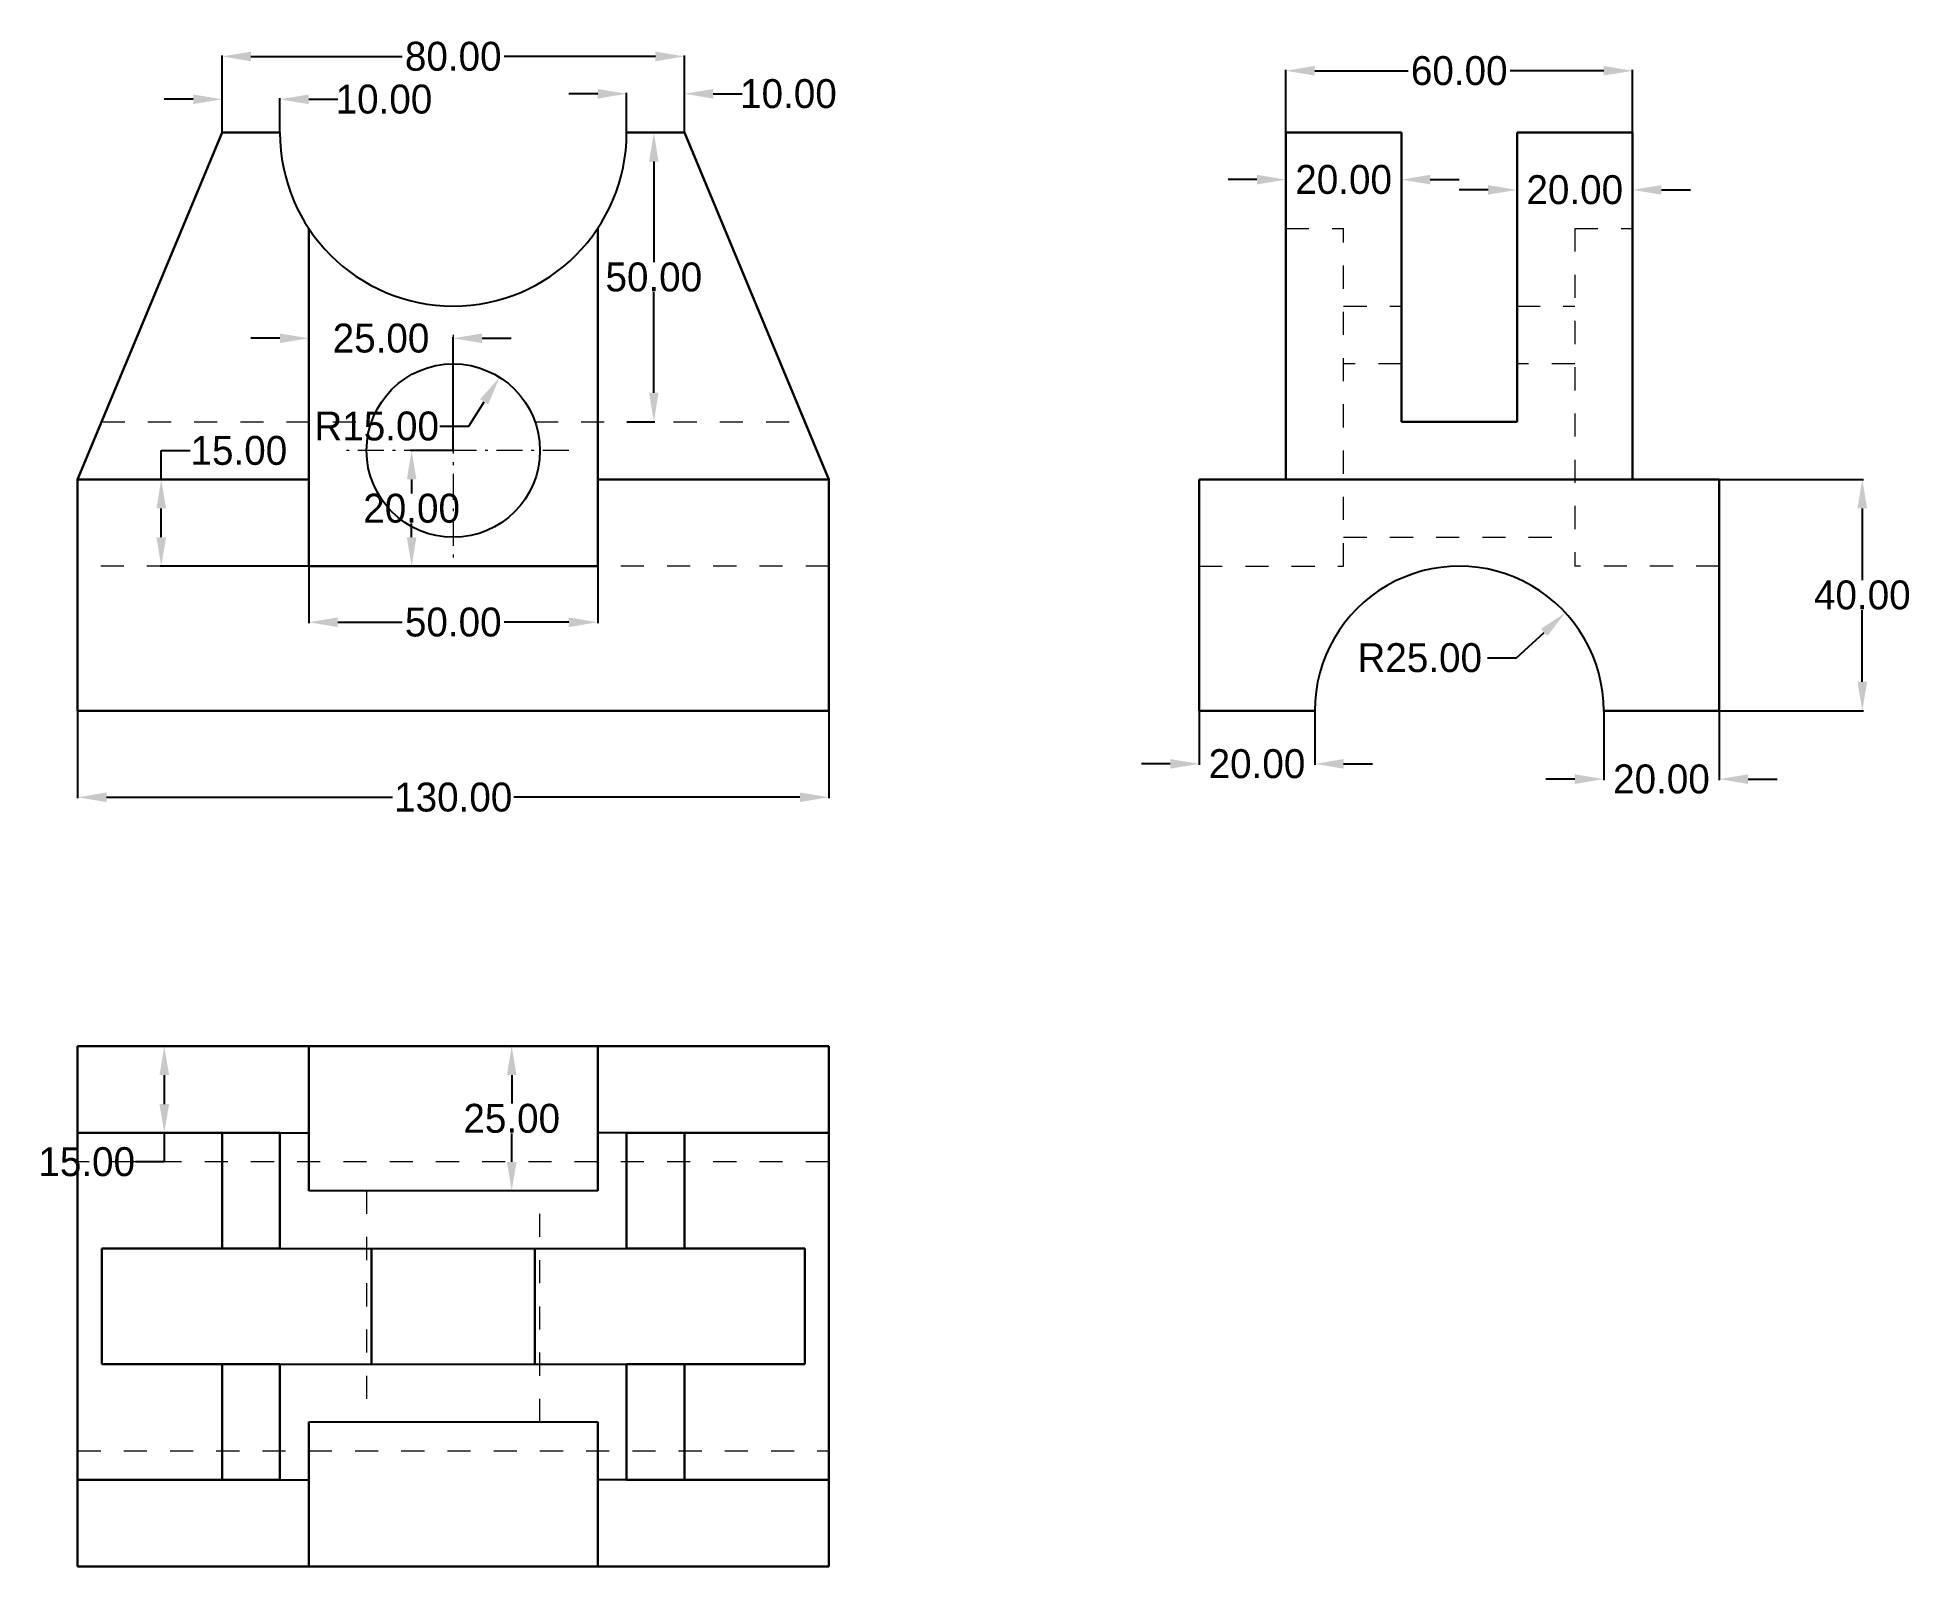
# Model space of a CAD drawing. Header units: millimetres. Extents: x 223 to 547, y -540 to -275.
import ezdxf

# ---------------------------------------------------------------- set-up
doc = ezdxf.new("R2010")
doc.units = ezdxf.units.MM
for name, pattern in [('CENTER', [8, 4.5, -1.5, 0.5, -1.5]), ('DASHED', [8, 4, -4]), ('SOLID', [0])]:
    doc.linetypes.add(name, pattern=pattern)
doc.dimstyles.get("Standard").update_dxf_attribs({"dimtxt": 5, "dimasz": 5, "dimexe": 0.18, "dimexo": 0.0625, "dimgap": 0.09, "dimtad": 0, "dimtih": 1, "dimtoh": 1, "dimdec": 4, "dimzin": 0, "dimdsep": 46, "dimtxsty": 'Standard', "dimcen": 0.09, "dimadec": 0, "dimazin": 0, "dimtfac": 1, "dimtdec": 4, "dimtofl": 0, "dimtmove": 0, "dimatfit": 3, "dimfxl": 1, "dimtolj": 1, "dimtzin": 0, "dimarcsym": 0})

# ---------------------------------------------------------------- blocks, each defined once
blk = doc.blocks.new('BlockOfCenters_3', base_point=(294.538885, -346.48928))
at = {"linetype": 'CENTER', "lineweight": 9}
for points in [[(294.538885, -326.48928), (294.538885, -366.48928)], [(314.538885, -346.48928), (274.538885, -346.48928)]]:
    blk.add_lwpolyline(points, dxfattribs=at)
blk = doc.blocks.new('*D6')
at = {"color": 0, "lineweight": -2, "transparency": 16777216}
for p, q in [((229.54, -391.55), (229.54, -406.64)), ((359.54, -391.55), (359.54, -406.64)), ((234.54, -406.46), (284.03, -406.46)), ((354.54, -406.46), (305.05, -406.46))]:
    blk.add_line(p, q, dxfattribs=at)
at = {"color": 0, "transparency": 16777216}
for points in [[(234.54, -405.63), (234.54, -407.29), (229.54, -406.46)], [(354.54, -405.63), (354.54, -407.29), (359.54, -406.46)]]:
    blk.add_solid(points, dxfattribs=at)
at = {"layer": 'Defpoints', "color": 0, "transparency": 16777216}
for p in [(229.54, -391.49, 45), (359.54, -391.49, 45), (359.54, -406.46)]:
    blk.add_point(p, dxfattribs=at)
at = {"color": 0, "transparency": 16777216, "insert": (294.54, -406.46), "char_height": 5, "attachment_point": 5}
blk.add_mtext('\\A1;130.00', dxfattribs=at)
blk = doc.blocks.new('*D7')
at = {"color": 0, "lineweight": -2, "transparency": 16777216}
for p, q in [((423.63, -391.55), (423.63, -400.86)), ((443.63, -391.55), (443.63, -400.86)), ((418.63, -400.68), (413.63, -400.68)), ((448.63, -400.68), (453.63, -400.68))]:
    blk.add_line(p, q, dxfattribs=at)
at = {"color": 0, "transparency": 16777216}
for points in [[(418.63, -399.85), (418.63, -401.51), (423.63, -400.68)], [(448.63, -399.85), (448.63, -401.51), (443.63, -400.68)]]:
    blk.add_solid(points, dxfattribs=at)
at = {"layer": 'Defpoints', "color": 0, "transparency": 16777216}
for p in [(423.63, -391.49, 25), (443.63, -391.49, 25), (443.63, -400.68)]:
    blk.add_point(p, dxfattribs=at)
at = {"color": 0, "transparency": 16777216, "insert": (433.63, -400.68), "char_height": 5, "attachment_point": 5}
blk.add_mtext('\\A1;20.00', dxfattribs=at)
blk = doc.blocks.new('*D8')
at = {"color": 0, "lineweight": -2, "transparency": 16777216}
for p, q in [((493.63, -391.55), (493.63, -403.5)), ((513.63, -391.55), (513.63, -403.5)), ((488.63, -403.32), (483.63, -403.32)), ((518.63, -403.32), (523.63, -403.32))]:
    blk.add_line(p, q, dxfattribs=at)
at = {"color": 0, "transparency": 16777216}
for points in [[(488.63, -402.49), (488.63, -404.16), (493.63, -403.32)], [(518.63, -402.49), (518.63, -404.16), (513.63, -403.32)]]:
    blk.add_solid(points, dxfattribs=at)
at = {"layer": 'Defpoints', "color": 0, "transparency": 16777216}
for p in [(493.63, -391.49, 25), (513.63, -391.49, 25), (513.63, -403.32)]:
    blk.add_point(p, dxfattribs=at)
at = {"color": 0, "transparency": 16777216, "insert": (503.63, -403.32), "char_height": 5, "attachment_point": 5}
blk.add_mtext('\\A1;20.00', dxfattribs=at)
blk = doc.blocks.new('*D10')
at = {"color": 0, "lineweight": -2, "transparency": 16777216}
for p, q in [((513.7, -351.49), (538.57, -351.49)), ((538.39, -356.49), (538.39, -368.9)), ((538.39, -386.49), (538.39, -374.08)), ((513.7, -391.49), (538.57, -391.49))]:
    blk.add_line(p, q, dxfattribs=at)
at = {"color": 0, "transparency": 16777216}
for points in [[(537.55, -356.49), (539.22, -356.49), (538.39, -351.49)], [(537.55, -386.49), (539.22, -386.49), (538.39, -391.49)]]:
    blk.add_solid(points, dxfattribs=at)
at = {"layer": 'Defpoints', "color": 0, "transparency": 16777216}
for p in [(513.63, -351.49, 25), (513.63, -391.49, 25), (538.39, -391.49)]:
    blk.add_point(p, dxfattribs=at)
at = {"color": 0, "transparency": 16777216, "insert": (538.39, -371.49), "char_height": 5, "attachment_point": 5}
blk.add_mtext('\\A1;40.00', dxfattribs=at)
blk = doc.blocks.new('*D11')
at = {"color": 0, "lineweight": -2, "transparency": 16777216}
for p, q in [((269.54, -366.55), (269.54, -376.36)), ((319.54, -366.55), (319.54, -376.36)), ((274.54, -376.18), (285.7, -376.18)), ((314.54, -376.18), (303.38, -376.18))]:
    blk.add_line(p, q, dxfattribs=at)
at = {"color": 0, "transparency": 16777216}
for points in [[(274.54, -375.35), (274.54, -377.02), (269.54, -376.18)], [(314.54, -375.35), (314.54, -377.02), (319.54, -376.18)]]:
    blk.add_solid(points, dxfattribs=at)
at = {"layer": 'Defpoints', "color": 0, "transparency": 16777216}
for p in [(269.54, -366.49), (319.54, -366.49), (319.54, -376.18)]:
    blk.add_point(p, dxfattribs=at)
at = {"color": 0, "transparency": 16777216, "insert": (294.54, -376.18), "char_height": 5, "attachment_point": 5}
blk.add_mtext('\\A1;50.00', dxfattribs=at)
blk = doc.blocks.new('*D12')
at = {"color": 0, "lineweight": -2, "transparency": 16777216}
for p, q in [((319.48, -449.53), (304.48, -449.53)), ((304.66, -454.53), (304.66, -459.44)), ((304.66, -469.53), (304.66, -464.62)), ((319.48, -474.53), (304.48, -474.53))]:
    blk.add_line(p, q, dxfattribs=at)
at = {"color": 0, "transparency": 16777216}
for points in [[(303.83, -454.53), (305.5, -454.53), (304.66, -449.53)], [(303.83, -469.53), (305.5, -469.53), (304.66, -474.53)]]:
    blk.add_solid(points, dxfattribs=at)
at = {"layer": 'Defpoints', "color": 0, "transparency": 16777216}
for p in [(319.54, -449.53, -10), (304.66, -474.53), (319.54, -474.53, 33.42)]:
    blk.add_point(p, dxfattribs=at)
at = {"color": 0, "transparency": 16777216, "insert": (304.66, -462.03), "char_height": 5, "attachment_point": 5}
blk.add_mtext('\\A1;25.00', dxfattribs=at)
blk = doc.blocks.new('*D13')
at = {"color": 0, "lineweight": -2, "transparency": 16777216}
for p, q in [((294.48, -346.49), (287.16, -346.49)), ((287.34, -351.49), (287.34, -353.9)), ((287.34, -361.49), (287.34, -359.08)), ((294.48, -366.49), (287.16, -366.49))]:
    blk.add_line(p, q, dxfattribs=at)
at = {"color": 0, "transparency": 16777216}
for points in [[(286.5, -351.49), (288.17, -351.49), (287.34, -346.49)], [(286.5, -361.49), (288.17, -361.49), (287.34, -366.49)]]:
    blk.add_solid(points, dxfattribs=at)
at = {"layer": 'Defpoints', "color": 0, "transparency": 16777216}
for p in [(294.54, -346.49), (287.34, -366.49), (294.54, -366.49)]:
    blk.add_point(p, dxfattribs=at)
at = {"color": 0, "transparency": 16777216, "insert": (287.34, -356.49), "char_height": 5, "attachment_point": 5}
blk.add_mtext('\\A1;20.00', dxfattribs=at)
blk = doc.blocks.new('*D14')
at = {"color": 0, "lineweight": -2, "transparency": 16777216}
for p, q in [((264.54, -327.06), (259.54, -327.06)), ((269.54, -346.43), (269.54, -326.88)), ((294.54, -346.43), (294.54, -326.88)), ((299.54, -327.06), (304.54, -327.06))]:
    blk.add_line(p, q, dxfattribs=at)
at = {"color": 0, "transparency": 16777216}
for points in [[(264.54, -326.23), (264.54, -327.89), (269.54, -327.06)], [(299.54, -326.23), (299.54, -327.89), (294.54, -327.06)]]:
    blk.add_solid(points, dxfattribs=at)
at = {"layer": 'Defpoints', "color": 0, "transparency": 16777216}
for p in [(269.54, -327.06), (269.54, -346.49, 30), (294.54, -346.49)]:
    blk.add_point(p, dxfattribs=at)
at = {"color": 0, "transparency": 16777216, "insert": (282.04, -327.06), "char_height": 5, "attachment_point": 5}
blk.add_mtext('\\A1;25.00', dxfattribs=at)
blk = doc.blocks.new('*D16')
at = {"color": 0, "lineweight": -2, "transparency": 16777216}
for p, q in [((438.63, -291.43), (438.63, -280.61)), ((443.63, -280.79), (459.79, -280.79)), ((493.63, -280.79), (477.47, -280.79)), ((498.63, -291.43), (498.63, -280.61))]:
    blk.add_line(p, q, dxfattribs=at)
at = {"color": 0, "transparency": 16777216}
for points in [[(443.63, -279.95), (443.63, -281.62), (438.63, -280.79)], [(493.63, -279.95), (493.63, -281.62), (498.63, -280.79)]]:
    blk.add_solid(points, dxfattribs=at)
at = {"layer": 'Defpoints', "color": 0, "transparency": 16777216}
for p in [(498.63, -280.79), (438.63, -291.49), (498.63, -291.49)]:
    blk.add_point(p, dxfattribs=at)
at = {"color": 0, "transparency": 16777216, "insert": (468.63, -280.79), "char_height": 5, "attachment_point": 5}
blk.add_mtext('\\A1;60.00', dxfattribs=at)
blk = doc.blocks.new('*D17')
at = {"color": 0, "lineweight": -2, "transparency": 16777216}
for p, q in [((254.54, -291.43), (254.54, -278.13)), ((259.54, -278.31), (285.7, -278.31)), ((329.54, -278.31), (303.38, -278.31)), ((334.54, -291.43), (334.54, -278.13))]:
    blk.add_line(p, q, dxfattribs=at)
at = {"color": 0, "transparency": 16777216}
for points in [[(259.54, -277.48), (259.54, -279.15), (254.54, -278.31)], [(329.54, -277.48), (329.54, -279.15), (334.54, -278.31)]]:
    blk.add_solid(points, dxfattribs=at)
at = {"layer": 'Defpoints', "color": 0, "transparency": 16777216}
for p in [(334.54, -278.31), (254.54, -291.49, 30), (334.54, -291.49, 30)]:
    blk.add_point(p, dxfattribs=at)
at = {"color": 0, "transparency": 16777216, "insert": (294.54, -278.31), "char_height": 5, "attachment_point": 5}
blk.add_mtext('\\A1;80.00', dxfattribs=at)
blk = doc.blocks.new('*D18')
at = {"color": 0, "lineweight": -2, "transparency": 16777216}
for p, q in [((319.54, -284.77), (314.54, -284.77)), ((324.54, -291.43), (324.54, -284.59)), ((334.54, -291.43), (334.54, -284.59)), ((339.54, -284.77), (344.54, -284.77))]:
    blk.add_line(p, q, dxfattribs=at)
at = {"color": 0, "transparency": 16777216}
for points in [[(319.54, -283.94), (319.54, -285.61), (324.54, -284.77)], [(339.54, -283.94), (339.54, -285.61), (334.54, -284.77)]]:
    blk.add_solid(points, dxfattribs=at)
at = {"layer": 'Defpoints', "color": 0, "transparency": 16777216}
for p in [(334.54, -284.77), (324.54, -291.49, 30), (334.54, -291.49)]:
    blk.add_point(p, dxfattribs=at)
at = {"color": 0, "transparency": 16777216, "insert": (352.55, -284.77), "char_height": 5, "attachment_point": 5}
blk.add_mtext('\\A1;10.00', dxfattribs=at)
blk = doc.blocks.new('*D20')
at = {"color": 0, "lineweight": -2, "transparency": 16777216}
for p, q in [((229.6, -449.53), (244.71, -449.53)), ((244.53, -454.53), (244.53, -459.53)), ((229.6, -464.53), (244.71, -464.53)), ((244.53, -464.53), (244.53, -469.53)), ((244.53, -469.53), (239.53, -469.53))]:
    blk.add_line(p, q, dxfattribs=at)
at = {"color": 0, "transparency": 16777216}
for points in [[(243.7, -454.53), (245.37, -454.53), (244.53, -449.53)], [(243.7, -459.53), (245.37, -459.53), (244.53, -464.53)]]:
    blk.add_solid(points, dxfattribs=at)
at = {"layer": 'Defpoints', "color": 0, "transparency": 16777216}
for p in [(229.54, -449.53, -10), (229.54, -464.53, -10), (244.53, -464.53)]:
    blk.add_point(p, dxfattribs=at)
at = {"color": 0, "transparency": 16777216, "insert": (231.11, -469.53), "char_height": 5, "attachment_point": 5}
blk.add_mtext('\\A1;15.00', dxfattribs=at)
blk = doc.blocks.new('*D21')
at = {"color": 0, "lineweight": -2, "transparency": 16777216}
for p, q in [((324.6, -291.49), (329.43, -291.49)), ((329.25, -296.49), (329.25, -313.9)), ((329.25, -336.49), (329.25, -319.08)), ((324.6, -341.49), (329.43, -341.49))]:
    blk.add_line(p, q, dxfattribs=at)
at = {"color": 0, "transparency": 16777216}
for points in [[(328.42, -296.49), (330.08, -296.49), (329.25, -291.49)], [(328.42, -336.49), (330.08, -336.49), (329.25, -341.49)]]:
    blk.add_solid(points, dxfattribs=at)
at = {"layer": 'Defpoints', "color": 0, "transparency": 16777216}
for p in [(324.54, -291.49, 30), (324.54, -341.49, 10), (329.25, -341.49)]:
    blk.add_point(p, dxfattribs=at)
at = {"color": 0, "transparency": 16777216, "insert": (329.25, -316.49), "char_height": 5, "attachment_point": 5}
blk.add_mtext('\\A1;50.00', dxfattribs=at)
blk = doc.blocks.new('*D22')
at = {"color": 0, "lineweight": -2, "transparency": 16777216}
for p, q in [((438.63, -291.55), (438.63, -299.8)), ((458.63, -291.55), (458.63, -299.8)), ((433.63, -299.62), (428.63, -299.62)), ((463.63, -299.62), (468.63, -299.62))]:
    blk.add_line(p, q, dxfattribs=at)
at = {"color": 0, "transparency": 16777216}
for points in [[(433.63, -298.78), (433.63, -300.45), (438.63, -299.62)], [(463.63, -298.78), (463.63, -300.45), (458.63, -299.62)]]:
    blk.add_solid(points, dxfattribs=at)
at = {"layer": 'Defpoints', "color": 0, "transparency": 16777216}
for p in [(438.63, -291.49), (458.63, -291.49), (458.63, -299.62)]:
    blk.add_point(p, dxfattribs=at)
at = {"color": 0, "transparency": 16777216, "insert": (448.63, -299.62), "char_height": 5, "attachment_point": 5}
blk.add_mtext('\\A1;20.00', dxfattribs=at)
blk = doc.blocks.new('*D23')
at = {"color": 0, "lineweight": -2, "transparency": 16777216}
for p, q in [((478.63, -291.55), (478.63, -301.57)), ((498.63, -291.55), (498.63, -301.57)), ((473.63, -301.39), (468.63, -301.39)), ((503.63, -301.39), (508.63, -301.39))]:
    blk.add_line(p, q, dxfattribs=at)
at = {"color": 0, "transparency": 16777216}
for points in [[(473.63, -300.56), (473.63, -302.22), (478.63, -301.39)], [(503.63, -300.56), (503.63, -302.22), (498.63, -301.39)]]:
    blk.add_solid(points, dxfattribs=at)
at = {"layer": 'Defpoints', "color": 0, "transparency": 16777216}
for p in [(478.63, -291.49), (498.63, -291.49), (498.63, -301.39)]:
    blk.add_point(p, dxfattribs=at)
at = {"color": 0, "transparency": 16777216, "insert": (488.63, -301.39), "char_height": 5, "attachment_point": 5}
blk.add_mtext('\\A1;20.00', dxfattribs=at)
blk = doc.blocks.new('*D24')
at = {"color": 0, "lineweight": -2, "transparency": 16777216}
for p, q in [((244.01, -351.49), (244.01, -346.49)), ((244.01, -346.49), (249.01, -346.49)), ((269.48, -351.49), (243.83, -351.49)), ((244.01, -361.49), (244.01, -356.49)), ((269.48, -366.49), (243.83, -366.49))]:
    blk.add_line(p, q, dxfattribs=at)
at = {"color": 0, "transparency": 16777216}
for points in [[(243.18, -356.49), (244.85, -356.49), (244.01, -351.49)], [(243.18, -361.49), (244.85, -361.49), (244.01, -366.49)]]:
    blk.add_solid(points, dxfattribs=at)
at = {"layer": 'Defpoints', "color": 0, "transparency": 16777216}
for p in [(244.01, -351.49), (269.54, -351.49, 30), (269.54, -366.49, 45)]:
    blk.add_point(p, dxfattribs=at)
at = {"color": 0, "transparency": 16777216, "insert": (257.44, -346.49), "char_height": 5, "attachment_point": 5}
blk.add_mtext('\\A1;15.00', dxfattribs=at)
blk = doc.blocks.new('*D26')
at = {"color": 0, "lineweight": -2, "transparency": 16777216}
for p, q in [((249.54, -285.72), (244.54, -285.72)), ((254.54, -291.43), (254.54, -285.54)), ((264.54, -291.43), (264.54, -285.54)), ((269.54, -285.72), (274.54, -285.72))]:
    blk.add_line(p, q, dxfattribs=at)
at = {"color": 0, "transparency": 16777216}
for points in [[(249.54, -284.89), (249.54, -286.56), (254.54, -285.72)], [(269.54, -284.89), (269.54, -286.56), (264.54, -285.72)]]:
    blk.add_solid(points, dxfattribs=at)
at = {"layer": 'Defpoints', "color": 0, "transparency": 16777216}
for p in [(264.54, -285.72), (254.54, -291.49, 30), (264.54, -291.49, 30)]:
    blk.add_point(p, dxfattribs=at)
at = {"color": 0, "transparency": 16777216, "insert": (282.55, -285.72), "char_height": 5, "attachment_point": 5}
blk.add_mtext('\\A1;10.00', dxfattribs=at)
blk = doc.blocks.new('*D28')
at = {"color": 0, "lineweight": -2, "transparency": 16777216}
for p, q in [((297.21, -342.27), (299.89, -338.04)), ((292.21, -342.27), (297.21, -342.27))]:
    blk.add_line(p, q, dxfattribs=at)
at = {"color": 0, "transparency": 16777216}
blk.add_solid([(299.19, -337.6), (300.59, -338.49), (302.57, -333.82)], dxfattribs=at)
at = {"layer": 'Defpoints', "color": 0, "transparency": 16777216}
for p in [(302.57, -333.82), (294.54, -346.49)]:
    blk.add_point(p, dxfattribs=at)
at = {"color": 0, "transparency": 16777216, "insert": (281.29, -342.27), "char_height": 5, "attachment_point": 5}
blk.add_mtext('\\A1;R15.00', dxfattribs=at)
blk = doc.blocks.new('*D29')
at = {"color": 0, "lineweight": -2, "transparency": 16777216}
for p, q in [((478.55, -382.34), (483.33, -377.93)), ((473.55, -382.34), (478.55, -382.34))]:
    blk.add_line(p, q, dxfattribs=at)
at = {"color": 0, "transparency": 16777216}
blk.add_solid([(482.77, -377.32), (483.9, -378.54), (487.01, -374.54)], dxfattribs=at)
at = {"layer": 'Defpoints', "color": 0, "transparency": 16777216}
for p in [(487.01, -374.54, 25), (468.63, -391.49, 25)]:
    blk.add_point(p, dxfattribs=at)
at = {"color": 0, "transparency": 16777216, "insert": (461.8, -382.34), "char_height": 5, "attachment_point": 5}
blk.add_mtext('\\A1;R25.00', dxfattribs=at)

msp = doc.modelspace()

# ---------------------------------------------------------------- linework, layer by layer
at = {"linetype": 'SOLID', "lineweight": 30}
for p, q in [((229.539, -351.489, 30), (254.539, -291.489, 30)), ((254.539, -291.489, 30), (264.539, -291.489, 30)), ((324.539, -291.489, 30), (334.539, -291.489, 30)), ((334.539, -291.489, 30), (359.539, -351.489, 30)), ((438.634, -291.489), (438.634, -351.489, 25)), ((458.634, -291.489), (438.634, -291.489)), ((458.634, -341.489, 20.833), (458.634, -291.489)), ((478.634, -291.489), (478.634, -341.489, 20.833)), ((498.634, -291.489), (478.634, -291.489)), ((498.634, -351.489, 25), (498.634, -291.489)), ((269.539, -351.489, 30), (269.539, -308.072, 30)), ((319.539, -308.072, 30), (319.539, -351.489, 30)), ((478.634, -341.489, 20.833), (458.634, -341.489, 20.833)), ((229.539, -391.489, 45), (229.539, -351.489, 45)), ((269.539, -351.489, 45), (229.539, -351.489, 45)), ((269.539, -366.489, 45), (269.539, -351.489, 45)), ((319.539, -351.489, 45), (319.539, -366.489, 45)), ((359.539, -351.489, 45), (319.539, -351.489, 45)), ((359.539, -391.489, 45), (359.539, -351.489, 45)), ((423.634, -391.489, 25), (423.634, -351.489, 25)), ((438.634, -351.489, 25), (423.634, -351.489, 25)), ((498.634, -351.489, 25), (438.634, -351.489, 25)), ((513.634, -351.489, 25), (498.634, -351.489, 25)), ((513.634, -391.489, 25), (513.634, -351.489, 25)), ((319.539, -366.489, 45), (269.539, -366.489, 45)), ((229.539, -391.489, 45), (359.539, -391.489, 45)), ((423.634, -391.489, 25), (443.634, -391.489, 25)), ((493.634, -391.489, 25), (513.634, -391.489, 25)), ((229.539, -464.527, -10), (229.539, -449.527, -10)), ((229.539, -449.527, -10), (269.539, -449.527, -10)), ((269.539, -464.527, -10), (269.539, -449.527, -10)), ((269.539, -449.527, -25), (319.539, -449.527, -25)), ((319.539, -449.527, -10), (319.539, -464.527, -10)), ((319.539, -449.527, -10), (359.539, -449.527, -10)), ((359.539, -449.527, -10), (359.539, -464.527, -10)), ((254.539, -464.527, 50), (229.539, -464.527, -10)), ((229.539, -524.527, -10), (229.539, -464.527, -10)), ((264.539, -464.527, 50), (254.539, -464.527, 50)), ((254.539, -484.527, 50), (254.539, -464.527, 50)), ((264.539, -484.527, 50), (264.539, -464.527, 50)), ((269.539, -464.527, 33.417), (269.539, -474.527, 33.417)), ((319.539, -474.527, 33.417), (319.539, -464.527, 33.417)), ((334.539, -464.527, 50), (324.539, -464.527, 50)), ((324.539, -464.527, 50), (324.539, -484.527, 50)), ((359.539, -464.527, -10), (334.539, -464.527, 50)), ((334.539, -484.527, 50), (334.539, -464.527, 50)), ((359.539, -464.527, -10), (359.539, -524.527, -10)), ((233.706, -484.527), (254.539, -484.527, 50)), ((233.706, -504.527), (233.706, -484.527)), ((254.539, -484.527, 50), (264.539, -484.527, 50)), ((280.397, -504.527), (280.397, -484.527)), ((308.681, -484.527), (308.681, -504.527)), ((324.539, -484.527, 50), (334.539, -484.527, 50)), ((334.539, -484.527, 50), (355.372, -484.527)), ((355.372, -484.527), (355.372, -504.527)), ((254.539, -504.527, 50), (233.706, -504.527)), ((264.539, -504.527, 50), (254.539, -504.527, 50)), ((254.539, -524.527, 50), (254.539, -504.527, 50)), ((264.539, -524.527, 50), (264.539, -504.527, 50)), ((334.539, -504.527, 50), (324.539, -504.527, 50)), ((324.539, -504.527, 50), (324.539, -524.527, 50)), ((355.372, -504.527), (334.539, -504.527, 50)), ((334.539, -524.527, 50), (334.539, -504.527, 50)), ((269.539, -514.527, 33.417), (269.539, -524.527, 33.417)), ((319.539, -524.527, 33.417), (319.539, -514.527, 33.417)), ((229.539, -524.527, -10), (254.539, -524.527, 50)), ((229.539, -539.527, -10), (229.539, -524.527, -10)), ((254.539, -524.527, 50), (264.539, -524.527, 50)), ((269.539, -539.527, -10), (269.539, -524.527, -10)), ((319.539, -524.527, -10), (319.539, -539.527, -10)), ((324.539, -524.527, 50), (334.539, -524.527, 50)), ((334.539, -524.527, 50), (359.539, -524.527, -10)), ((359.539, -524.527, -10), (359.539, -539.527, -10)), ((269.539, -539.527, -10), (229.539, -539.527, -10)), ((319.539, -539.527, -25), (269.539, -539.527, -25)), ((359.539, -539.527, -10), (319.539, -539.527, -10))]:
    msp.add_line(p, q, dxfattribs=at)
at = {"color": 9, "linetype": 'DASHED', "lineweight": 9, "true_color": 0xc0c0c0}
for p, q in [((438.634, -308.072, -15), (448.634, -308.072, -15)), ((448.634, -366.489, -15), (448.634, -308.072, -15)), ((488.634, -308.072, -15), (488.634, -366.489, -15)), ((488.634, -308.072, -15), (498.634, -308.072, -15)), ((448.634, -321.489, -40), (458.634, -321.489, -40)), ((478.634, -321.489, -40), (488.634, -321.489, -40)), ((458.634, -331.489, -40), (448.634, -331.489, -40)), ((488.634, -331.489, -40), (478.634, -331.489, -40)), ((233.706, -341.489, 10), (280.397, -341.489, 10)), ((308.681, -341.489, 10), (355.372, -341.489, 10)), ((448.634, -361.489, -40), (488.634, -361.489, -40)), ((269.539, -366.489), (229.539, -366.489)), ((359.539, -366.489), (319.539, -366.489)), ((423.634, -366.489, -15), (448.634, -366.489, -15)), ((513.634, -366.489, -15), (488.634, -366.489, -15)), ((359.539, -469.527, -50), (229.539, -469.527, -50)), ((279.539, -474.527, -5), (279.539, -514.527, -5)), ((309.539, -514.527, -5), (309.539, -474.527, -5)), ((229.539, -519.527, -50), (359.539, -519.527, -50))]:
    msp.add_line(p, q, dxfattribs=at)
for p, q in [((264.539, -464.527, 50), (269.539, -464.527, -10)), ((324.539, -464.527, 50), (319.539, -464.527, -10)), ((319.539, -474.527, 33.417), (269.539, -474.527, 33.417)), ((264.539, -484.527, 50), (324.539, -484.527, 50)), ((264.539, -504.527, 50), (324.539, -504.527, 50)), ((269.539, -514.527, 33.417), (319.539, -514.527, 33.417)), ((264.539, -524.527, 50), (269.539, -524.527, -10)), ((324.539, -524.527, 50), (319.539, -524.527, -10))]:
    msp.add_line(p, q)
msp.add_circle((294.539, -346.489), 15)
for centre, radius, start, end in [((294.539, -291.489, 30), 30, 180, 0), ((468.634, -391.489, 25), 25, 359.85685, 179.99992)]:
    msp.add_arc(centre, radius, start, end)

# ---------------------------------------------------------------- block references
msp.add_blockref('BlockOfCenters_3', (294.539, -346.489))

# ---------------------------------------------------------------- dimensions: what is measured, and where the dimension line sits
for base, p1, p2, picture, middle in [((334.539, -278.313), (254.539, -291.489, 30), (334.539, -291.489, 30), '*D17', (294.539, -278.313)), ((498.634, -280.785), (438.634, -291.489), (498.634, -291.489), '*D16', (468.634, -280.785)), ((334.539, -284.772), (324.539, -291.489, 30), (334.539, -291.489), '*D18', (352.546, -284.772)), ((264.539, -285.724), (254.539, -291.489, 30), (264.539, -291.489, 30), '*D26', (282.546, -285.724)), ((458.634, -299.618), (438.634, -291.489), (458.634, -291.489), '*D22', (448.634, -299.618)), ((498.634, -301.39), (478.634, -291.489), (498.634, -291.489), '*D23', (488.634, -301.39)), ((269.539, -327.058), (294.539, -346.489), (269.539, -346.489, 30), '*D14', (282.039, -327.058)), ((319.539, -376.184), (269.539, -366.489), (319.539, -366.489), '*D11', (294.539, -376.184)), ((359.539, -406.462), (229.539, -391.489, 45), (359.539, -391.489, 45), '*D6', (294.539, -406.462)), ((443.634, -400.681), (423.634, -391.489, 25), (443.634, -391.489, 25), '*D7', (433.634, -400.681)), ((513.634, -403.322), (493.634, -391.489, 25), (513.634, -391.489, 25), '*D8', (503.634, -403.322))]:
    dim = msp.add_linear_dim(base=base, p1=p1, p2=p2, dimstyle='Standard', override={"dimdec": 2})
    dim.commit()
    dim.dimension.update_dxf_attribs({"geometry": picture, "text_midpoint": middle})
for base, p1, p2, picture, middle in [((329.249, -341.489), (324.539, -291.489, 30), (324.539, -341.489, 10), '*D21', (329.249, -316.489)), ((244.014, -351.489), (269.539, -366.489, 45), (269.539, -351.489, 30), '*D24', (257.437, -346.489)), ((287.336, -366.489), (294.539, -346.489), (294.539, -366.489), '*D13', (287.336, -356.489)), ((538.385, -391.489), (513.634, -351.489, 25), (513.634, -391.489, 25), '*D10', (538.385, -371.489)), ((244.533, -464.527), (229.539, -449.527, -10), (229.539, -464.527, -10), '*D20', (231.109, -469.527)), ((304.662, -474.527), (319.539, -449.527, -10), (319.539, -474.527, 33.417), '*D12', (304.662, -462.027))]:
    dim = msp.add_linear_dim(base=base, p1=p1, p2=p2, angle=90, dimstyle='Standard', override={"dimdec": 2})
    dim.commit()
    dim.dimension.update_dxf_attribs({"geometry": picture, "text_midpoint": middle})
for center, mpoint, picture, middle in [((294.539, -346.489), (302.565, -333.817), '*D28', (281.291, -342.265)), ((468.634, -391.489, 25), (487.01, -374.538, 25), '*D29', (461.798, -382.338))]:
    dim = msp.add_radius_dim(center=center, mpoint=mpoint, dimstyle='Standard', override={"dimdec": 2})
    dim.commit()
    dim.dimension.update_dxf_attribs({"geometry": picture, "text_midpoint": middle, "dimtype": 164})

doc.saveas('drawing.dxf')
